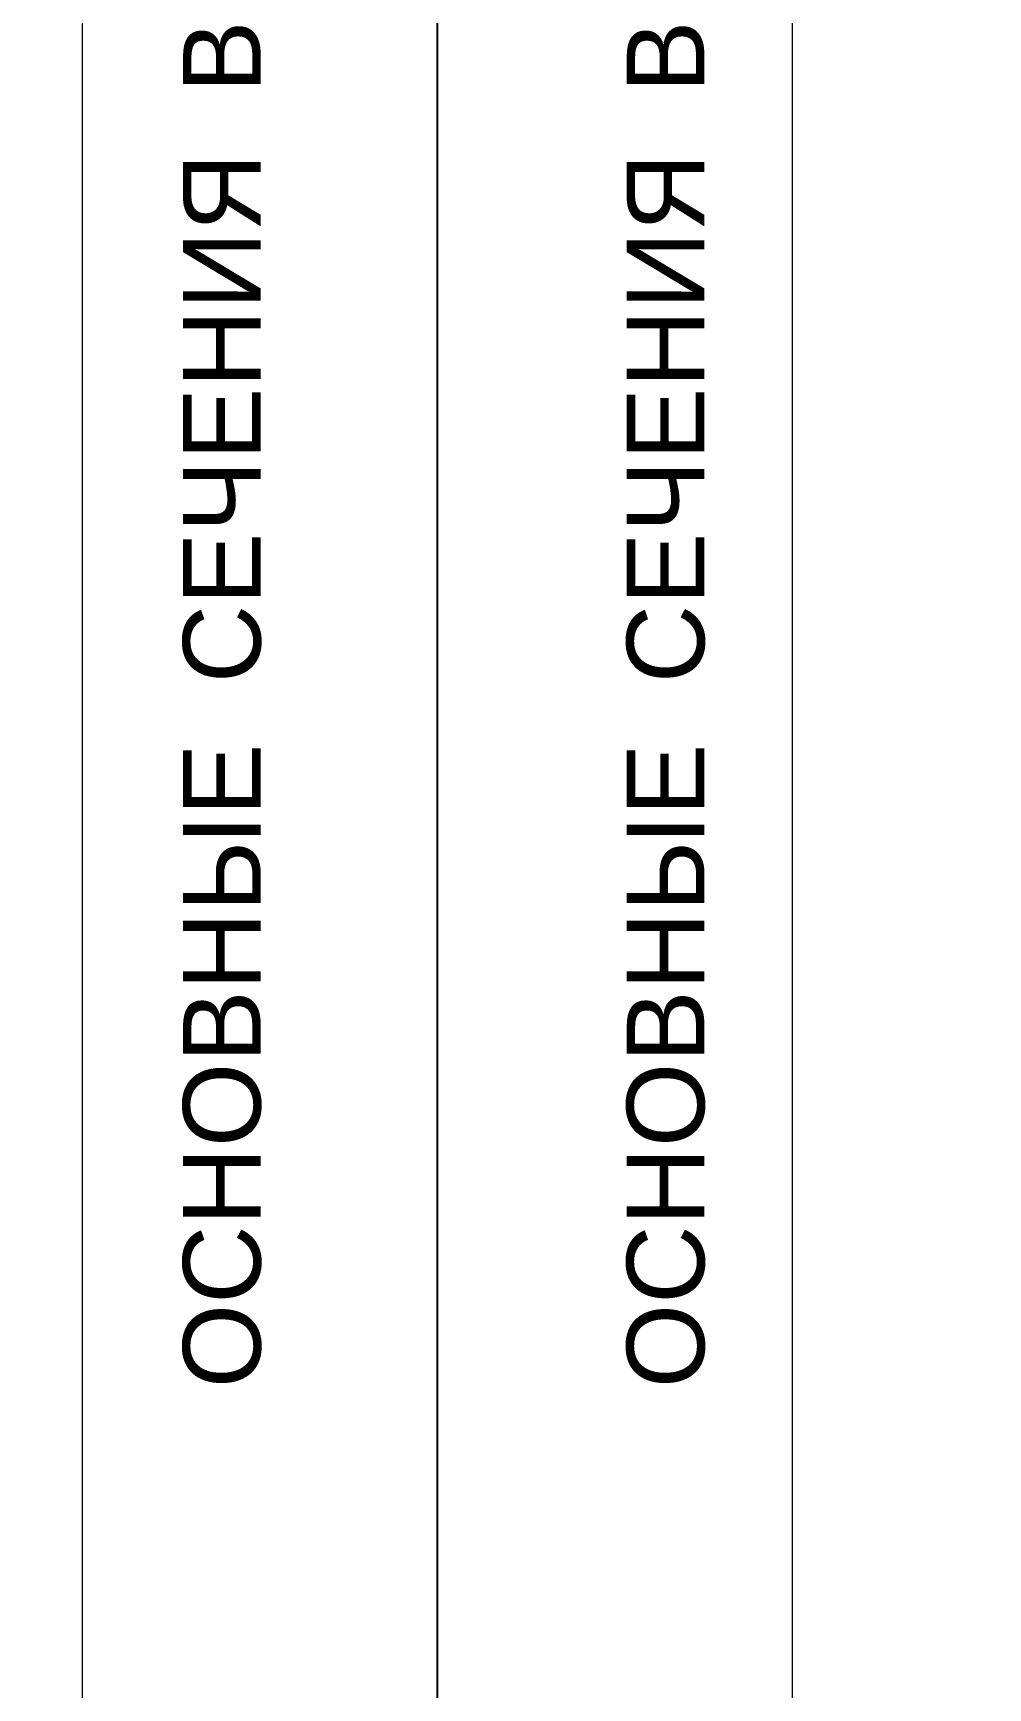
# Model space of a CAD drawing. Extents: x -37 to 8820, y -336 to 478.
# Drawn here: x 2291.8 to 2334.8, y 127.1 to 201.7 of the extents above; entities that cross this region are included whole.
import ezdxf

# ---------------------------------------------------------------- set-up
doc = ezdxf.new("R2010")
doc.units = 0
doc.header["$LTSCALE"] = 5
doc.layers.add('Dimentions', color=5, linetype='CONTINUOUS', lineweight=15)
doc.layers.add('Текстовый', color=7, linetype='CONTINUOUS', lineweight=9)
doc.layers.add('Скрытые', color=14, linetype='CONTINUOUS', plot=False)
doc.styles.add('Фирм', font='arial.ttf', dxfattribs={"height": 3.5})

msp = doc.modelspace()

# ---------------------------------------------------------------- linework, layer by layer
at = {"layer": 'Dimentions', "linetype": 'Continuous'}
for p, q in [((2294, 296.9999999999998), (2294, -2.274e-13)), ((2326, 296.9999999999998), (2326, -2.274e-13))]:
    msp.add_line(p, q, dxfattribs=at)
at = {"layer": 'Скрытые', "linetype": 'Continuous'}
for points in [[(2100, 296.9999999999998), (2310, 296.9999999999998), (2310, -2.274e-13), (2100, -2.274e-13)], [(2520.000000000001, 296.9999999999998), (2310, 296.9999999999998), (2310, -2.274e-13), (2520.000000000001, -2.274e-13)]]:
    msp.add_lwpolyline(points, close=True, dxfattribs=at)

# ---------------------------------------------------------------- texts
at = {"layer": 'Текстовый', "style": 'Фирм'}
for p in [(2302.043125519617, 140.65030625967), (2322.043125519619, 140.65030625967)]:
    msp.add_text('ОСНОВНЫЕ  СЕЧЕНИЯ  ВИТРАЖА', height=3.5, rotation=90, dxfattribs=at).set_placement(p)

doc.saveas('drawing.dxf')
